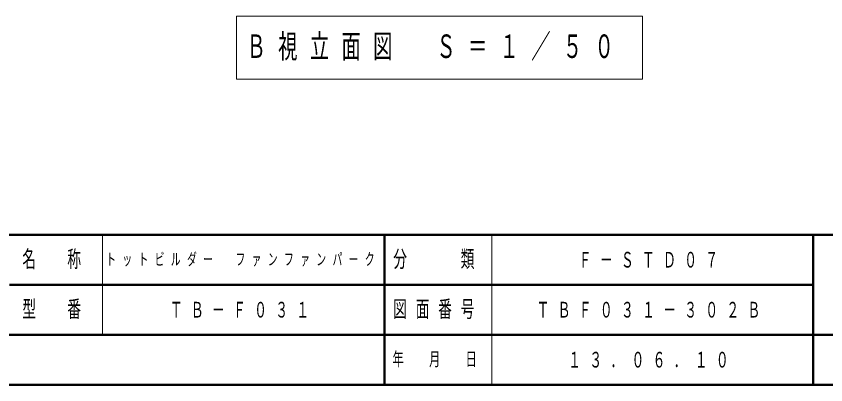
# Model space of a CAD drawing. Units: millimetres on the paper, scale 1:50. Extents: x -365 to 0, y -594 to 257.
# Drawn here: x -181.6 to -68.2, y -297 to -245.4 of the extents above; entities that cross this region are included whole.
import ezdxf

# ---------------------------------------------------------------- set-up
doc = ezdxf.new("R2010")
doc.units = ezdxf.units.MM
doc.layers.add('LY_1', color=140, linetype='Continuous', lineweight=50)
doc.styles.add('ＭＳ ゴシック', font='')
doc.styles.get('ＭＳ ゴシック').set_extended_font_data('MS Gothic')

msp = doc.modelspace()

# ---------------------------------------------------------------- linework, layer by layer
at = {"layer": 'LY_1', "color": 7, "lineweight": 13}
for p, q in [((-150.729, -245.368), (-150.729, -254.168)), ((-93.929, -245.368), (-150.729, -245.368)), ((-93.929, -254.168), (-93.929, -245.368)), ((-150.729, -254.168), (-93.929, -254.168)), ((-169.5, -276), (-169.5, -290)), ((-115, -276), (-115, -297))]:
    msp.add_line(p, q, dxfattribs=at)
at = {"layer": 'LY_1', "color": 7}
for p, q in [((-365, -276), (0, -276)), ((-365, -297), (0, -297))]:
    msp.add_line(p, q, dxfattribs=at)
at = {"layer": 'LY_1'}
for p, q in [((-130, -276), (-130, -297)), ((-70, -276), (-70, -297)), ((-182.5, -283), (-70, -283)), ((-237.5, -290), (0, -290))]:
    msp.add_line(p, q, dxfattribs=at)

# ---------------------------------------------------------------- texts
at = {"layer": 'LY_1', "color": 7, "style": 'ＭＳ ゴシック'}
for s, insert, char_height, attachment_point in [('\\T1.64;\\W0.6;Ｂ視立面図\u3000Ｓ＝１／５０', (-149.329, -249.768), 3.299, 4), ('\\T1.64;\\W0.6;名\u3000称', (-176, -279.5), 2.346, 5), ('\\T1.64;\\W0.6;トットビルダー\u3000ファンファンパーク', (-149.75, -279.5), 1.686, 5), ('\\T1.64;\\W0.6;分\u3000\u3000類', (-122.5, -279.5), 2.346, 5), ('\\T1.64;\\W0.6;Ｆ－ＳＴＤ０７', (-92.5, -279.5), 2.199, 5), ('\\T1.64;\\W0.6;型\u3000番', (-176, -286.5), 2.346, 5), ('\\T1.64;\\W0.6;ＴＢ－Ｆ０３１', (-149.75, -286.5), 2.199, 5), ('\\T1.64;\\W0.6;図面番号', (-122.5, -286.5), 2.346, 5), ('\\T1.64;\\W0.6;ＴＢＦ０３１－３０２Ｂ', (-92.5, -286.5), 2.199, 5), ('\\T1.64;\\W0.6;年\u3000月\u3000日', (-122.5, -293.5), 1.906, 5), ('\\T1.64;\\W0.6;１３．０６．１０', (-92.5, -293.5), 2.199, 5)]:
    msp.add_mtext(s, dxfattribs=dict(at, insert=insert, char_height=char_height, attachment_point=attachment_point))

doc.saveas('drawing.dxf')
